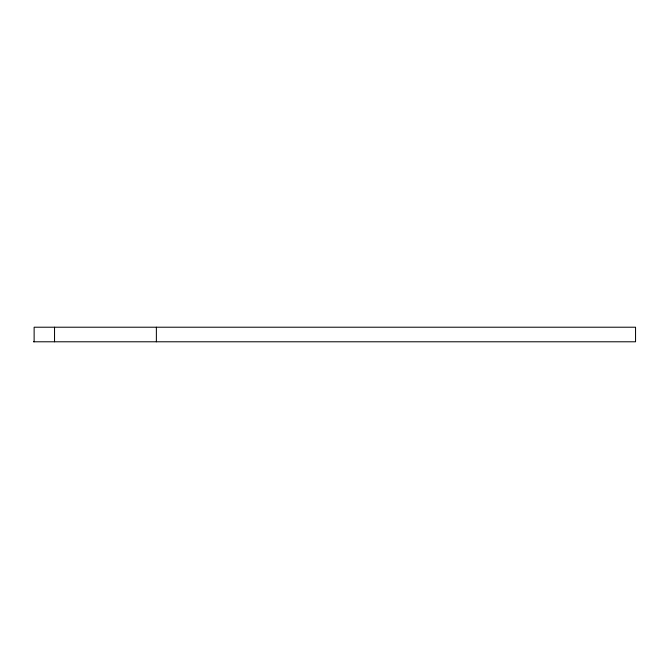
<?xml version="1.0" encoding="UTF-8"?>
<svg xmlns="http://www.w3.org/2000/svg" width="669" height="669" viewBox="0 0 669 669"><rect width="100%" height="100%" fill="white"/><g stroke="black" fill="none" stroke-linecap="round" stroke-linejoin="round"><path stroke-width="1" d="M33.45 341.784L635.55 341.784L635.55 327.216L34.127 327.216L34.127 341.784M156.37 327.216L156.37 341.784M54.54 327.216L54.54 341.784"/></g></svg>
